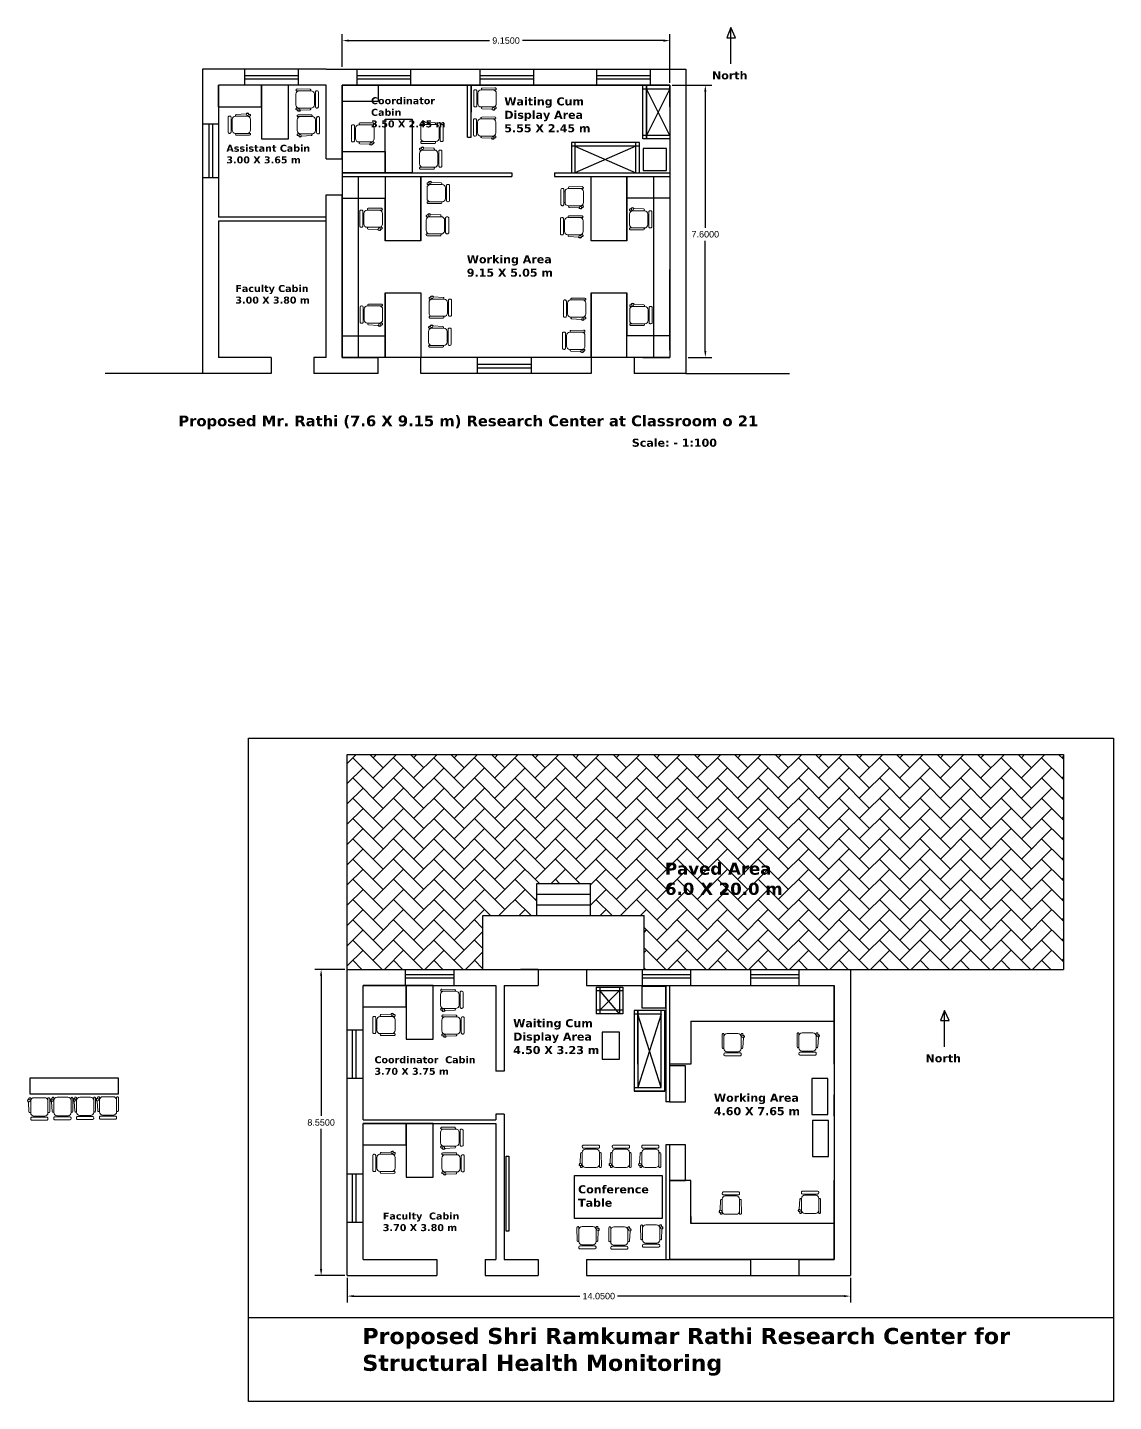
# Model space of a CAD drawing. Header units: inches. Extents: x 3 to 174, y -42 to 17.
# Drawn here: x 41.26 to 71.59, y -23.07 to 15.3 of the extents above; entities that cross this region are included whole.
import ezdxf

# ---------------------------------------------------------------- set-up
doc = ezdxf.new("R2010")
doc.units = ezdxf.units.IN
doc.header["$MEASUREMENT"] = 0
doc.layers.add('FUR', color=1, linetype='Continuous', lineweight=15)
doc.layers.add('FURN', color=10, linetype='Continuous', lineweight=9)
doc.styles.get("Standard").update_dxf_attribs({"font": 'arial.ttf'})
doc.dimstyles.get("Standard").update_dxf_attribs({"dimtxt": 0.18, "dimasz": 0.18, "dimexe": 0.18, "dimexo": 0.0625, "dimgap": 0.09, "dimtad": 0, "dimtih": 1, "dimtoh": 1, "dimdec": 4, "dimzin": 0, "dimdsep": 46, "dimtxsty": 'Standard', "dimcen": 0.09, "dimadec": 0, "dimazin": 0, "dimtfac": 1, "dimtdec": 4, "dimtofl": 0, "dimtmove": 0, "dimatfit": 3, "dimfxl": 1, "dimtolj": 1, "dimtzin": 0, "dimarcsym": 0})

# ---------------------------------------------------------------- blocks, each defined once
blk = doc.blocks.new('*D9')
at = {"color": 0, "lineweight": -2}
for p, q in [((50.048, 14.202), (50.048, 15.115)), ((59.198, 13.752), (59.198, 15.115)), ((50.228, 14.935), (54.159, 14.935)), ((59.018, 14.935), (55.086, 14.935))]:
    blk.add_line(p, q, dxfattribs=at)
at = {"color": 0}
for points in [[(50.228, 14.965), (50.228, 14.905), (50.048, 14.935)], [(59.018, 14.965), (59.018, 14.905), (59.198, 14.935)]]:
    blk.add_solid(points, dxfattribs=at)
at = {"layer": 'Defpoints', "color": 0}
for p in [(59.198, 14.935), (50.048, 14.14), (59.198, 13.69)]:
    blk.add_point(p, dxfattribs=at)
at = {"color": 0, "insert": (54.623, 14.935), "char_height": 0.18, "attachment_point": 5}
blk.add_mtext('\\A1;9.1500', dxfattribs=at)
blk = doc.blocks.new('*D10')
at = {"color": 0, "lineweight": -2}
for p, q in [((59.26, 13.69), (60.368, 13.69)), ((60.188, 13.51), (60.188, 9.708)), ((60.188, 6.27), (60.188, 9.344)), ((59.71, 6.09), (60.368, 6.09))]:
    blk.add_line(p, q, dxfattribs=at)
at = {"color": 0}
for points in [[(60.158, 13.51), (60.218, 13.51), (60.188, 13.69)], [(60.158, 6.27), (60.218, 6.27), (60.188, 6.09)]]:
    blk.add_solid(points, dxfattribs=at)
at = {"layer": 'Defpoints', "color": 0}
for p in [(59.198, 13.69), (59.648, 6.09), (60.188, 6.09)]:
    blk.add_point(p, dxfattribs=at)
at = {"color": 0, "insert": (60.188, 9.526), "char_height": 0.18, "attachment_point": 5}
blk.add_mtext('\\A1;7.6000', dxfattribs=at)
blk = doc.blocks.new('CINE CHAIR')
at = {"layer": 'FUR', "color": 48, "lineweight": 0}
for p, q in [((448043.776, 57308.306), (448043.8, 57308.306)), ((448043.776, 57308.058), (448043.8, 57308.058))]:
    blk.add_line(p, q, dxfattribs=at)
blk.add_lwpolyline([(448043.45, 57308.434), (448043.678, 57308.423, -0.388092), (448043.695, 57308.404), (448043.695, 57308.401, -0.414214), (448043.676, 57308.382), (448043.367, 57308.382, -0.414214), (448043.348, 57308.401), (448043.348, 57308.404, -0.491313), (448043.377, 57308.423), (448043.384, 57308.436)], format="xyb", dxfattribs=at)
for points in [[(448043.424, 57308.382), (448043.7, 57308.382, -0.414214), (448043.776, 57308.306), (448043.776, 57308.058, -0.414214), (448043.7, 57307.982), (448043.424, 57307.982, -0.414214), (448043.348, 57308.058), (448043.348, 57308.306, -0.414214)], [(448043.828, 57308.382), (448043.842, 57308.382, -0.414214), (448043.871, 57308.353), (448043.871, 57308.01, -0.414214), (448043.842, 57307.982), (448043.828, 57307.982, -0.414214), (448043.8, 57308.01), (448043.8, 57308.353, -0.414214)], [(448043.379, 57307.938), (448043.678, 57307.94, 0.393133), (448043.695, 57307.959), (448043.695, 57307.963, 0.414214), (448043.676, 57307.982), (448043.367, 57307.982, 0.414214), (448043.348, 57307.963), (448043.348, 57307.966, 0.435766)]]:
    blk.add_lwpolyline(points, format="xyb", close=True, dxfattribs=at)
blk.add_circle((448043.417, 57308.422), 0.0249, dxfattribs=at)
blk.add_arc((448043.417, 57308.422), 0.0356, 19.6628, 156.9494, dxfattribs=at)
blk = doc.blocks.new('*D13')
at = {"color": 0, "lineweight": -2}
for p, q in [((50.125, -11.001), (49.279, -11.001)), ((49.459, -11.181), (49.459, -15.094)), ((49.459, -19.371), (49.459, -15.458)), ((50.125, -19.551), (49.279, -19.551))]:
    blk.add_line(p, q, dxfattribs=at)
at = {"color": 0}
for points in [[(49.429, -11.181), (49.489, -11.181), (49.459, -11.001)], [(49.429, -19.371), (49.489, -19.371), (49.459, -19.551)]]:
    blk.add_solid(points, dxfattribs=at)
at = {"layer": 'Defpoints', "color": 0}
for p in [(50.188, -11.001), (49.459, -19.551), (50.188, -19.551)]:
    blk.add_point(p, dxfattribs=at)
at = {"color": 0, "insert": (49.459, -15.276), "char_height": 0.18, "attachment_point": 5}
blk.add_mtext('\\A1;8.5500', dxfattribs=at)
blk = doc.blocks.new('*D14')
at = {"color": 0, "lineweight": -2}
for p, q in [((50.188, -19.613), (50.188, -20.305)), ((64.238, -19.613), (64.238, -20.305)), ((50.368, -20.125), (56.688, -20.125)), ((64.058, -20.125), (57.738, -20.125))]:
    blk.add_line(p, q, dxfattribs=at)
at = {"color": 0}
for points in [[(50.368, -20.095), (50.368, -20.155), (50.188, -20.125)], [(64.058, -20.095), (64.058, -20.155), (64.238, -20.125)]]:
    blk.add_solid(points, dxfattribs=at)
at = {"layer": 'Defpoints', "color": 0}
for p in [(50.188, -19.551), (64.238, -19.551), (64.238, -20.125)]:
    blk.add_point(p, dxfattribs=at)
at = {"color": 0, "insert": (57.213, -20.125), "char_height": 0.18, "attachment_point": 5}
blk.add_mtext('\\A1;14.0500', dxfattribs=at)

msp = doc.modelspace()

# ---------------------------------------------------------------- hatches: boundary and pattern name
h = msp.add_hatch()
h.set_pattern_fill('AR-HBONE', color=256, scale=0.1, style=0)
h.paths.add_polyline_path([(70.18788, -5.00066), (50.18788, -5.00066), (50.18788, -11.00066), (53.97968, -11.00066), (53.97968, -9.50066), (55.47968, -9.50066), (55.47968, -9.20066), (55.47968, -8.90066), (55.47968, -8.60066), (56.97968, -8.60066), (56.97968, -9.50066), (58.47968, -9.50066), (58.47968, -11.00066), (64.23788, -11.00066), (70.18788, -11.00066)])

# ---------------------------------------------------------------- linework, layer by layer
for p, q in [((60.90197, 15.30177), (60.79225, 15.01359)), ((60.79225, 15.01359), (61.0316, 15.01359)), ((60.90197, 14.28494), (60.90197, 15.30177)), ((61.0316, 15.01359), (60.90197, 15.30177)), ((49.59777, 14.13978), (46.14777, 14.13978)), ((46.14777, 14.13978), (46.14777, 5.63978)), ((47.32243, 14.13978), (47.32243, 13.68978)), ((47.32243, 13.96412), (48.82243, 13.96412)), ((47.32243, 13.86412), (48.82243, 13.86412)), ((48.82243, 14.13978), (48.82243, 13.68978)), ((49.59777, 14.13978), (59.64777, 14.13978)), ((50.45389, 14.13978), (50.45389, 13.68978)), ((50.45389, 13.96412), (51.95389, 13.96412)), ((50.45389, 13.86412), (51.95389, 13.86412)), ((51.95389, 14.13978), (51.95389, 13.68978)), ((53.8915, 14.13978), (53.8915, 13.68978)), ((53.8915, 13.96412), (55.3915, 13.96412)), ((53.8915, 13.86412), (55.3915, 13.86412)), ((55.3915, 14.13978), (55.3915, 13.68978)), ((57.1481, 14.13978), (57.1481, 13.68978)), ((57.1481, 13.96412), (58.6481, 13.96412)), ((57.1481, 13.86412), (58.6481, 13.86412)), ((58.6481, 14.13978), (58.6481, 13.68978)), ((59.64777, 14.13978), (59.64777, 5.63978)), ((46.59777, 13.68978), (46.59777, 10.00478)), ((49.59777, 13.68978), (46.59777, 13.68978)), ((46.59777, 13.08978), (46.59777, 13.68978)), ((48.54777, 13.68978), (46.59777, 13.68978)), ((47.79777, 13.08978), (47.79777, 13.68978)), ((47.79777, 13.68978), (47.79777, 12.18978)), ((48.54777, 12.18978), (48.54777, 13.68978)), ((49.59777, 11.63137), (49.59777, 13.68978)), ((50.04777, 13.68978), (59.19777, 13.68978)), ((50.04777, 11.63137), (50.04777, 13.68978)), ((50.04777, 13.68978), (50.04777, 13.08978)), ((50.04777, 13.68978), (50.04777, 6.08978)), ((59.19777, 13.68978), (50.04777, 13.68978)), ((51.04777, 13.68978), (51.04777, 13.23978)), ((52.74777, 13.68978), (51.99777, 13.68978)), ((53.19777, 13.68978), (53.94777, 13.68978)), ((53.54777, 12.23978), (53.54777, 13.68978)), ((53.64777, 12.23978), (53.64777, 13.68978)), ((53.64777, 13.68978), (53.64777, 12.93978)), ((58.44777, 12.18978), (58.44777, 13.68978)), ((58.44777, 13.58978), (59.19777, 13.58978)), ((58.54777, 13.68978), (58.54777, 12.18978)), ((58.54777, 12.18978), (58.54777, 13.68978)), ((59.19777, 12.28978), (58.54777, 13.58978)), ((59.19777, 13.58978), (58.54777, 12.28978)), ((58.74777, 13.68978), (59.19777, 13.68978)), ((59.19777, 13.68978), (59.19777, 6.08978)), ((59.19777, 13.08978), (59.19777, 13.68978)), ((59.19777, 13.08978), (59.19777, 13.68978)), ((59.19777, 13.68978), (59.19777, 6.08978)), ((46.59777, 13.08978), (47.79777, 13.08978)), ((50.04777, 13.23978), (51.04777, 13.23978)), ((51.24777, 11.23978), (51.24777, 12.73978)), ((51.24777, 12.73978), (51.99777, 12.73978)), ((51.99777, 12.73978), (51.99777, 11.23978)), ((46.59777, 12.60251), (46.14777, 12.60251)), ((46.32211, 12.60251), (46.32211, 11.10251)), ((46.42211, 12.60251), (46.42211, 11.10251)), ((59.19777, 12.28978), (58.44777, 12.28978)), ((47.79777, 12.18978), (48.54777, 12.18978)), ((53.54777, 12.23978), (53.64777, 12.23978)), ((58.34777, 12.08978), (56.44777, 12.08978)), ((56.44777, 12.08978), (56.44777, 11.23978)), ((56.44777, 12.08978), (56.44777, 11.23978)), ((58.34777, 11.98978), (56.44777, 11.98978)), ((58.34777, 11.98978), (56.44777, 11.98978)), ((56.54777, 12.08978), (56.54777, 11.23978)), ((58.24777, 11.98978), (56.54777, 11.23978)), ((56.54777, 11.98978), (58.24777, 11.23978)), ((58.34777, 11.98978), (57.04777, 11.98978)), ((58.24777, 11.23978), (58.24777, 12.08978)), ((58.34777, 11.23978), (58.34777, 12.08978)), ((59.19777, 12.18978), (58.44777, 12.18978)), ((59.19777, 12.18978), (58.44777, 12.18978)), ((59.19777, 12.18978), (58.44777, 12.18978)), ((49.59777, 11.63137), (50.04777, 11.63137)), ((50.04777, 11.83978), (51.24777, 11.83978)), ((51.24777, 11.83978), (51.24777, 11.23978)), ((51.24777, 11.23978), (50.04777, 11.23978)), ((50.04777, 11.23978), (52.49777, 11.23978)), ((50.04777, 11.23978), (53.54777, 11.23978)), ((50.04777, 11.13978), (54.78034, 11.13978)), ((50.49777, 11.13978), (50.49777, 6.08978)), ((51.99777, 11.23978), (51.24777, 11.23978)), ((51.24777, 11.13978), (51.24777, 9.33978)), ((52.24777, 9.33978), (52.24777, 11.13978)), ((52.24777, 11.13978), (52.24777, 9.33978)), ((53.54777, 11.23978), (54.78034, 11.23978)), ((54.78034, 11.23978), (54.78034, 11.13978)), ((55.98034, 11.23978), (59.19777, 11.23978)), ((55.98034, 11.23978), (55.98034, 11.13978)), ((55.98034, 11.13978), (59.19777, 11.13978)), ((56.44777, 11.23978), (59.19777, 11.23978)), ((56.99777, 9.33978), (56.99777, 11.13978)), ((57.99777, 9.33978), (57.99777, 11.13978)), ((57.99777, 11.13978), (57.99777, 9.33978)), ((58.74777, 6.08978), (58.74777, 11.13978)), ((46.59777, 11.10251), (46.14777, 11.10251)), ((49.59777, 6.08978), (49.59777, 10.63137)), ((49.59777, 10.63137), (50.04777, 10.63137)), ((50.04777, 6.08978), (50.04777, 10.63137)), ((50.04777, 10.53978), (51.24777, 10.53978)), ((51.24777, 9.33978), (51.24777, 10.53978)), ((59.19777, 10.53978), (57.99777, 10.53978)), ((59.19777, 10.53978), (57.99777, 10.53978)), ((49.59777, 10.00478), (46.59777, 10.00478)), ((49.59777, 9.88978), (46.59777, 9.88978)), ((46.59777, 9.88978), (46.59777, 6.08978)), ((52.24777, 9.33978), (51.24777, 9.33978)), ((57.99777, 9.33978), (56.99777, 9.33978)), ((56.99777, 9.33978), (56.99777, 9.33978)), ((50.04777, 8.53978), (50.04777, 7.93978)), ((50.04777, 6.08978), (50.04777, 8.53978)), ((59.19777, 6.28978), (59.19777, 8.53978)), ((51.24777, 7.88978), (52.24777, 7.88978)), ((51.24777, 7.88978), (51.24777, 6.08978)), ((51.24777, 6.08978), (51.24777, 7.88978)), ((52.24777, 7.88978), (52.24777, 6.08978)), ((52.24777, 7.88978), (52.24777, 7.88978)), ((56.99777, 7.88978), (56.99777, 6.08978)), ((56.99777, 6.08978), (56.99777, 7.88978)), ((56.99777, 7.88978), (57.99777, 7.88978)), ((57.99777, 6.08978), (57.99777, 7.88978)), ((57.99777, 7.88978), (57.99777, 6.68978)), ((50.04777, 6.68978), (51.24777, 6.68978)), ((50.04777, 6.68978), (51.24777, 6.68978)), ((50.04777, 6.08978), (50.04777, 6.53978)), ((59.19777, 6.68978), (57.99777, 6.68978)), ((48.05964, 6.08978), (46.59777, 6.08978)), ((48.05964, 6.08978), (48.05964, 5.63978)), ((49.59777, 6.08978), (49.25964, 6.08978)), ((49.25964, 6.08978), (49.25964, 5.63978)), ((50.04777, 6.08978), (51.04777, 6.08978)), ((59.19777, 6.08978), (50.04777, 6.08978)), ((51.04777, 5.63978), (51.04777, 6.08978)), ((56.99777, 6.08978), (52.24777, 6.08978)), ((52.24777, 5.63978), (52.24777, 6.08978)), ((53.82095, 6.08978), (53.82095, 5.63978)), ((53.82095, 5.89844), (55.32095, 5.89844)), ((53.82095, 5.79844), (55.32095, 5.79844)), ((55.32095, 6.08978), (55.32095, 5.63978)), ((56.99777, 6.08978), (56.99777, 5.63978)), ((58.19777, 6.08978), (58.19777, 5.63978)), ((59.19777, 6.08978), (58.19777, 6.08978)), ((58.44777, 6.08978), (59.19777, 6.08978)), ((46.14777, 5.63978), (43.42652, 5.63978)), ((48.05964, 5.63978), (46.14777, 5.63978)), ((51.04777, 5.63978), (49.25964, 5.63978)), ((56.99777, 5.63978), (52.24777, 5.63978)), ((59.64777, 5.63978), (58.19777, 5.63978)), ((59.64777, 5.63978), (62.53497, 5.63978)), ((50.18788, -11.00066), (50.18788, -5.00066)), ((50.18788, -5.00066), (70.18788, -5.00066)), ((70.18788, -5.00066), (70.18788, -11.00066)), ((55.47968, -8.90066), (55.47968, -8.60066)), ((55.47968, -8.60066), (56.97968, -8.60066)), ((56.97968, -9.50066), (56.97968, -8.60066)), ((55.47968, -9.20066), (55.47968, -8.90066)), ((55.47968, -8.90066), (56.97968, -8.90066)), ((55.47968, -9.50066), (55.47968, -9.20066)), ((55.47968, -9.20066), (56.97968, -9.20066)), ((53.97968, -9.50066), (58.47968, -9.50066)), ((53.97968, -11.00066), (53.97968, -9.50066)), ((58.47968, -11.00066), (58.47968, -9.50066)), ((50.18788, -15.20066), (50.18788, -11.00066)), ((50.18788, -11.00066), (55.52309, -11.00066)), ((51.8107, -11.00066), (51.8107, -11.45066)), ((53.1607, -11.00066), (53.1607, -11.45066)), ((55.52309, -11.00066), (55.02309, -11.00066)), ((55.52309, -11.00066), (55.52309, -11.45066)), ((55.52309, -11.00066), (56.87309, -11.00066)), ((56.87309, -11.00066), (64.23788, -11.00066)), ((56.87309, -11.00066), (56.87309, -11.45066)), ((58.42713, -11.00066), (58.42713, -11.45066)), ((59.77713, -11.00066), (59.77713, -11.45066)), ((59.77713, -11.00066), (60.27713, -11.00066)), ((61.45093, -11.00066), (61.45093, -11.45066)), ((62.80093, -11.00066), (62.80093, -11.45066)), ((64.23788, -11.00066), (64.23788, -19.55066)), ((64.23788, -11.00066), (70.18788, -11.00066)), ((50.63788, -15.20066), (50.63788, -11.45066)), ((50.63788, -11.45066), (54.33788, -11.45066)), ((50.63788, -11.45066), (54.33788, -11.45066)), ((52.58788, -11.45066), (50.63788, -11.45066)), ((50.63788, -12.05066), (50.63788, -11.45066)), ((51.8107, -11.14058), (53.1607, -11.14058)), ((51.8107, -11.24058), (53.1607, -11.24058)), ((51.83788, -12.05066), (51.83788, -11.45066)), ((51.83788, -11.45066), (51.83788, -12.95066)), ((52.58788, -12.95066), (52.58788, -11.45066)), ((54.33788, -11.45066), (54.33788, -11.71863)), ((54.56788, -11.45066), (54.56788, -11.71863)), ((54.56788, -11.45066), (55.52309, -11.45066)), ((56.87309, -11.45066), (63.78788, -11.45066)), ((57.13928, -11.49448), (57.13928, -12.24448)), ((57.13928, -11.49448), (57.13928, -12.24448)), ((57.13928, -11.49448), (57.88928, -11.49448)), ((57.23928, -11.49448), (57.23928, -12.24448)), ((57.78928, -11.49448), (57.78928, -12.24448)), ((57.88928, -11.49448), (57.88928, -12.24448)), ((58.42713, -11.14058), (59.77713, -11.14058)), ((58.42713, -11.24058), (59.77713, -11.24058)), ((59.08788, -11.45066), (59.08788, -14.69817)), ((59.18788, -11.45066), (59.18788, -13.65066)), ((59.18788, -11.45066), (63.78788, -11.45066)), ((61.45093, -11.14058), (62.80093, -11.14058)), ((61.45093, -11.24058), (62.80093, -11.24058)), ((63.78788, -11.45066), (63.78788, -19.10066)), ((63.78788, -13.65066), (63.78788, -11.45066)), ((54.33788, -11.71863), (54.33788, -13.84817)), ((54.56788, -11.71863), (54.56788, -13.84817)), ((57.13928, -11.59448), (57.88928, -11.59448)), ((57.78928, -12.24448), (57.23928, -11.59448)), ((57.23928, -12.14448), (57.78928, -11.59448)), ((50.63788, -12.05066), (51.83788, -12.05066)), ((57.88928, -12.14448), (57.13928, -12.14448)), ((57.88928, -12.24448), (57.13928, -12.24448)), ((57.88928, -12.24448), (57.13928, -12.24448)), ((58.95382, -12.15254), (58.20382, -12.15254)), ((58.20382, -12.15254), (58.20382, -14.40254)), ((58.95382, -12.15254), (58.20382, -12.15254)), ((59.05382, -12.15254), (58.20382, -12.15254)), ((58.95382, -12.25254), (58.20382, -12.25254)), ((58.30382, -13.65254), (58.30382, -12.15254)), ((58.30382, -12.15254), (58.30382, -14.30254)), ((58.95382, -12.25254), (58.30382, -14.30254)), ((58.95382, -14.30254), (58.30382, -12.25254)), ((58.95382, -14.30254), (58.95382, -12.15254)), ((59.05382, -14.40254), (59.05382, -12.15254)), ((66.86449, -12.14503), (66.75476, -12.43321)), ((66.86449, -13.16186), (66.86449, -12.14503)), ((66.99411, -12.43321), (66.86449, -12.14503)), ((59.78788, -12.45066), (59.78788, -12.65066)), ((59.78788, -12.45066), (59.78788, -12.65066)), ((59.78788, -12.45066), (63.78788, -12.45066)), ((59.78788, -12.45066), (59.78788, -13.65066)), ((66.75476, -12.43321), (66.99411, -12.43321)), ((50.63788, -12.70023), (50.18788, -12.70023)), ((50.32753, -12.70023), (50.32753, -14.05023)), ((50.42753, -12.70023), (50.42753, -14.05023)), ((51.83788, -12.95066), (52.58788, -12.95066)), ((59.18788, -13.65066), (59.18788, -14.69817)), ((59.78788, -13.65066), (59.18788, -13.65066)), ((59.63788, -13.69817), (59.18788, -13.69817)), ((59.18788, -13.69817), (59.18788, -14.69817)), ((59.63788, -14.69817), (59.63788, -13.69817)), ((41.33689, -14.48326), (41.33689, -14.03326)), ((41.33689, -14.03326), (43.78689, -14.03326)), ((43.78689, -14.03326), (43.78689, -14.48326)), ((50.63788, -14.05023), (50.18788, -14.05023)), ((54.56788, -13.84817), (54.33788, -13.84817)), ((63.61348, -14.0501), (63.16348, -14.0501)), ((63.16348, -14.0501), (63.16348, -15.0501)), ((63.61348, -15.0501), (63.61348, -14.0501)), ((43.78689, -14.48326), (41.33689, -14.48326)), ((58.20382, -14.30254), (58.95382, -14.30254)), ((58.20382, -14.40254), (59.05382, -14.40254)), ((59.05382, -14.40254), (58.20382, -14.40254)), ((63.78788, -15.10066), (63.78788, -14.50066)), ((59.18788, -14.69817), (59.08788, -14.69817)), ((59.18788, -14.69817), (59.63788, -14.69817)), ((50.18788, -19.55066), (50.18788, -15.20066)), ((50.63788, -15.20066), (54.03661, -15.20066)), ((50.63788, -19.10066), (50.63788, -15.30066)), ((50.63788, -15.30066), (54.03661, -15.30066)), ((50.63788, -15.90066), (50.63788, -15.30066)), ((52.58788, -15.30066), (50.63788, -15.30066)), ((51.83788, -15.90066), (51.83788, -15.30066)), ((51.83788, -15.30066), (51.83788, -16.80066)), ((52.58788, -16.80066), (52.58788, -15.30066)), ((54.03661, -15.20066), (54.33788, -15.20066)), ((54.03661, -15.30066), (54.33788, -15.30066)), ((54.56788, -15.04817), (54.33788, -15.04817)), ((54.33788, -15.04817), (54.33788, -15.20066)), ((54.33788, -15.30066), (54.33788, -15.44872)), ((54.56788, -15.04817), (54.56788, -15.44872)), ((63.16348, -15.0501), (63.61348, -15.0501)), ((63.6313, -15.22492), (63.1813, -15.22492)), ((63.1813, -15.22492), (63.1813, -16.22492)), ((63.6313, -16.22492), (63.6313, -15.22492)), ((54.33788, -15.44872), (54.33788, -19.10066)), ((54.56788, -15.44872), (54.56788, -19.10066)), ((50.63788, -15.90066), (51.83788, -15.90066)), ((59.18788, -15.89817), (59.08788, -15.89817)), ((59.08788, -15.89817), (59.08788, -19.10066)), ((59.18788, -15.89817), (59.18788, -19.10066)), ((59.63788, -15.89817), (59.18788, -15.89817)), ((59.18788, -15.89817), (59.18788, -16.89817)), ((59.63788, -16.89817), (59.63788, -15.89817)), ((54.62808, -16.21305), (54.70308, -16.21305)), ((54.62808, -18.31305), (54.62808, -16.21305)), ((54.70308, -16.21305), (54.70308, -18.31305)), ((63.1813, -16.22492), (63.6313, -16.22492)), ((50.63788, -16.72032), (50.18788, -16.72032)), ((50.32753, -16.72032), (50.32753, -18.07032)), ((50.42753, -16.72032), (50.42753, -18.07032)), ((51.83788, -16.80066), (52.58788, -16.80066)), ((56.53195, -17.95674), (56.53195, -16.75674)), ((56.53195, -16.75674), (58.98195, -16.75674)), ((58.98195, -16.75674), (58.98195, -17.95674)), ((59.18788, -16.89817), (59.63788, -16.89817)), ((59.78788, -16.90066), (59.18788, -16.90066)), ((59.78788, -18.10066), (59.78788, -16.90066)), ((63.78788, -19.10066), (63.78788, -16.90066)), ((58.98195, -17.95674), (56.53195, -17.95674)), ((59.78788, -18.10066), (59.78788, -17.90066)), ((59.78788, -18.10066), (59.78788, -17.90066)), ((59.78788, -17.90066), (59.78788, -18.10066)), ((50.63788, -18.07032), (50.18788, -18.07032)), ((54.70308, -18.31305), (54.62808, -18.31305)), ((63.78788, -18.10066), (59.78788, -18.10066)), ((63.78788, -18.50066), (63.78788, -19.10066)), ((50.63788, -19.10066), (52.68661, -19.10066)), ((52.68661, -19.10066), (52.68661, -19.55066)), ((54.03661, -19.10066), (54.33788, -19.10066)), ((54.03661, -19.10066), (54.03661, -19.55066)), ((54.56788, -19.10066), (55.52309, -19.10066)), ((55.52309, -19.10066), (55.52309, -19.55066)), ((56.87309, -19.10066), (61.45093, -19.10066)), ((56.87309, -19.10066), (56.87309, -19.55066)), ((56.87309, -19.10066), (57.37309, -19.10066)), ((63.78788, -19.10066), (59.18788, -19.10066)), ((61.45093, -19.10066), (61.45093, -19.55066)), ((63.78788, -19.10066), (61.58788, -19.10066)), ((62.80093, -19.10066), (63.78788, -19.10066)), ((62.80093, -19.10066), (62.80093, -19.55066)), ((50.18788, -19.55066), (52.68661, -19.55066)), ((54.03661, -19.55066), (55.52309, -19.55066)), ((56.87309, -19.55066), (62.80093, -19.55066)), ((62.80093, -19.55066), (64.23788, -19.55066)), ((47.42658, -20.72446), (71.58746, -20.72446))]:
    msp.add_line(p, q)
for points in [[(59.10198, 11.9224), (58.45391, 11.9224), (58.45391, 11.30875), (59.10198, 11.30875)], [(47.42658, -4.54197), (71.58746, -4.54197), (71.58746, -23.06875), (47.42658, -23.06875)], [(59.07186, -12.07997), (58.42379, -12.07997), (58.42379, -11.46632), (59.07186, -11.46632)], [(57.79078, -12.75712), (57.30916, -12.75712), (57.30916, -13.50545), (57.79078, -13.50545)]]:
    msp.add_lwpolyline(points, close=True)

# ---------------------------------------------------------------- block references
at = {"layer": 'FURN', "yscale": 1.200000000000003, "zscale": 1.2}
for p, xscale, rotation in [((-537604.28953, 68775.07139), -1.200000000000007, 180.0008565926003), ((537707.39587, 68775.10156), 1.200000000000008, 179.9991434073997), ((537700.5325, -68749.1948), -1.200000000000007, 0.0008565926002912505), ((-537604.2553, 68774.35332), -1.200000000000007, 180.0008565926003), ((-537600.8053, -68749.42377), 1.200000000000007, 359.9991434073997), ((537707.38528, 68774.28971), 1.200000000000009, 179.9991434073997), ((537703.9825, 68774.12435), 1.200000000000007, 179.9991434073997), ((-537600.83953, -68750.14184), 1.200000000000007, 359.9991434073997), ((-537600.62805, -68751.10461), 1.200000000000008, 359.9991434073997), ((537709.82915, 68772.34517), 1.200000000000008, 179.9991434073997), ((537704.21503, 68771.7413), 1.200000000000007, 179.9991434073997), ((-537600.65142, -68752.00363), 1.200000000000008, 359.9991434073997), ((537709.81856, 68771.53333), 1.200000000000008, 179.9991434073997), ((-537594.97612, -68751.83644), 1.200000000000008, 359.9991434073997), ((-537600.57302, -68754.30377), 1.200000000000008, 359.9991434073997), ((537709.89697, 68769.23318), 1.200000000000009, 179.9991434073997), ((537704.22167, 68769.066), 1.200000000000007, 179.9991434073997), ((-537594.96949, -68754.51175), 1.200000000000008, 359.9991434073997), ((-537600.58361, -68755.11562), 1.200000000000007, 359.9991434073997), ((537709.87359, 68768.33416), 1.200000000000009, 179.9991434073997), ((-537600.24942, 68749.93095), -1.200000000000007, 180.0008565926003), ((537704.57261, -68774.33523), -1.200000000000007, 0.0008565926002912505), ((-537600.21519, 68749.21289), -1.200000000000007, 180.0008565926003), ((-68700.83164, 537640.25485), 1.200000000000013, 269.9991434073997), ((-68698.73731, 537640.27325), 1.200000000000013, 269.9991434073997), ((68804.01616, 537638.47176), -1.200000000000009, 90.0008565926003), ((68804.64865, 537638.47774), -1.200000000000009, 90.0008565926003), ((68805.28859, 537638.48833), -1.200000000000009, 90.0008565926003), ((68803.37002, 537638.46117), -1.200000000000009, 90.0008565926003), ((-537600.24942, 68746.08095), -1.200000000000008, 180.0008565926003), ((537704.57261, -68778.18523), -1.200000000000008, 0.0008565926002912505), ((68818.77318, -537669.58064), 1.200000000000013, 89.99914340739966), ((68819.60937, -537669.58064), 1.200000000000013, 89.99914340739966), ((68820.43378, -537669.58064), 1.200000000000013, 89.99914340739966), ((-537600.21519, 68745.36289), -1.200000000000008, 180.0008565926003), ((68822.6831, -537670.8866), 1.200000000000014, 89.99914340739966), ((68824.89454, -537670.86402), 1.200000000000014, 89.99914340739966), ((-68704.88332, 537634.86406), 1.200000000000012, 269.9991434073997), ((-68703.9942, 537634.85469), 1.200000000000013, 269.9991434073997), ((-68703.10508, 537634.91091), 1.200000000000012, 269.9991434073997)]:
    msp.add_blockref('CINE CHAIR', p, dxfattribs=dict(at, xscale=xscale, rotation=rotation))

# ---------------------------------------------------------------- texts
for s, width, insert, char_height, attachment_point in [('{\\fVerdana|b1|i0|c0|p34;North}', 2.9985292, (60.3748, 14.07684), 0.225, 1), ('{\\fVerdana|b1|i0|c0|p34;Coordinator Cabin\\P3.50 X 2.45 m}', 2.5092065, (50.85314, 12.50772), 0.1944, 7), ('{\\fVerdana|b1|i0|c0|p34;Waiting Cum \\PDisplay Area\\P5.55 X 2.45 m}', 3.7504321, (54.57521, 12.37112), 0.225, 7), ('{\\fVerdana|b1|i0|c0|p34;Assistant Cabin\\P3.00 X 3.65 m}', 2.4422584, (46.81322, 12.02614), 0.1944, 1), ('{\\fVerdana|b1|i0|c0|p34;Working Area\\P9.15 X 5.05 m}', 3.7504321, (53.52684, 8.33845), 0.225, 7), ('{\\fVerdana|b1|i0|c0|p34;Faculty Cabin\\P3.00 X 3.80 m}', 2.4422584, (47.06388, 8.11019), 0.1944, 1), ('\\pt17.4;{\\fVerdana|b1|i0|c0|p34;Proposed Mr. Rathi (7.6 X 9.15 m) Research Center at Classroom o 21}', 17.6921004, (45.47321, 4.46574), 0.3, 1), ('{\\fVerdana|b1|i0|c0|p34;Scale: - 1:100}', 2.9985292, (58.13537, 3.81828), 0.225, 1), ('{\\fVerdana|b1|i0|c0|p34;Paved Area\\P6.0 X 20.0 m}', 3.7504321, (59.0614, -8.01958), 0.3375, 1), ('{\\fVerdana|b1|i0|c0|p34;Waiting Cum \\PDisplay Area\\P4.50 X 3.23 m}', 3.7504321, (54.82239, -12.3905), 0.225, 1), ('{\\fVerdana|b1|i0|c0|p34;Coordinator  Cabin\\P3.70 X 3.75 m}', 3.3811607, (50.94888, -13.42694), 0.1944, 1), ('{\\fVerdana|b1|i0|c0|p34;North}', 2.9985292, (66.33732, -13.36996), 0.225, 1), ('{\\fVerdana|b1|i0|c0|p34;Working Area\\P4.60 X 7.65 m}', 3.7504321, (60.4278, -14.47289), 0.225, 1), ('{\\fVerdana|b1|i0|c0|p34;Conference\\PTable}', 3.7504321, (56.63455, -17.03018), 0.225, 1), ('{\\fVerdana|b1|i0|c0|p34;Faculty  Cabin\\P3.70 X 3.80 m}', 3.3811607, (51.18283, -17.7913), 0.1944, 1), ('{\\fVerdana|b1|i0|c0|p34;Proposed Shri Ramkumar Rathi Research Center for Structural Health Monitoring}', 18.2030363, (50.61103, -21.01317), 0.45, 1)]:
    msp.add_mtext_dynamic_manual_height_columns(s, width=width, gutter_width=1, heights=[0], dxfattribs=dict(insert=insert, char_height=char_height, attachment_point=attachment_point))

# ---------------------------------------------------------------- dimensions: what is measured, and where the dimension line sits
for base, p1, p2, picture, middle in [((59.19777, 14.93483), (50.04777, 14.13978), (59.19777, 13.68978), '*D9', (54.62277, 14.93483)), ((64.23788, -20.12485), (50.18788, -19.55066), (64.23788, -19.55066), '*D14', (57.21288, -20.12485))]:
    dim = msp.add_linear_dim(base=base, p1=p1, p2=p2, dimstyle='Standard')
    dim.commit()
    dim.dimension.update_dxf_attribs({"geometry": picture, "text_midpoint": middle})
dim = msp.add_linear_dim(base=(60.18801, 6.08978), p1=(59.19777, 13.68978), p2=(59.64777, 6.08978), angle=90, dimstyle='Standard')
dim.commit()
dim.dimension.update_dxf_attribs({"geometry": '*D10', "text_midpoint": (60.18801, 9.52597), "dimtype": 160})
dim = msp.add_linear_dim(base=(49.45852, -19.55066), p1=(50.18788, -11.00066), p2=(50.18788, -19.55066), angle=90, dimstyle='Standard')
dim.commit()
dim.dimension.update_dxf_attribs({"geometry": '*D13', "text_midpoint": (49.45852, -15.27566)})

doc.saveas('drawing.dxf')
